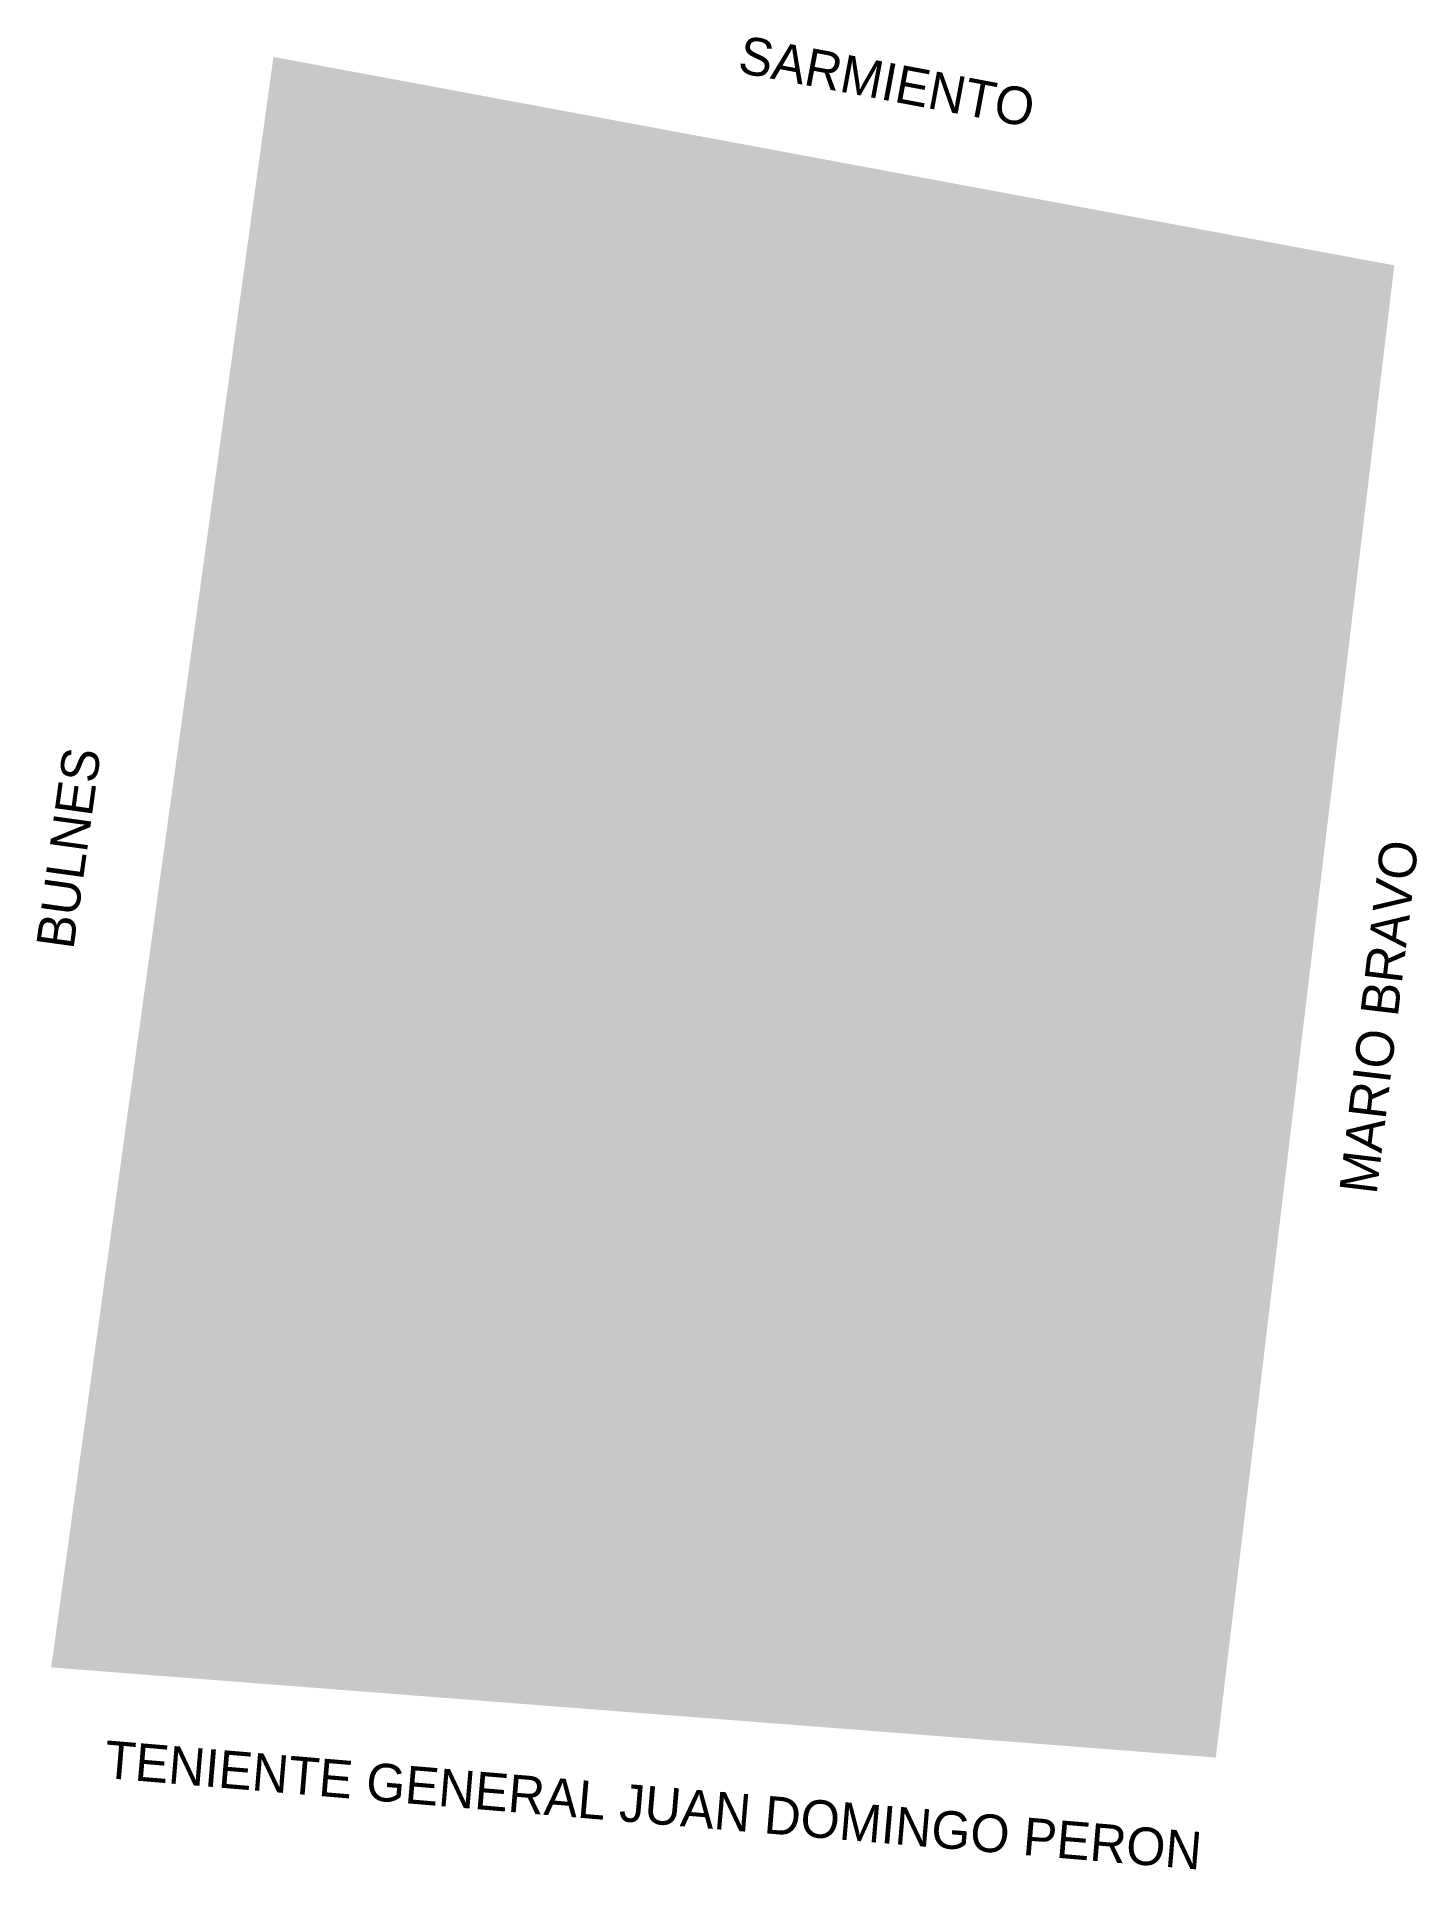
# Model space of a CAD drawing. Header units: metres. Extents: x 6369883 to 6370012, y 6170069 to 6170239.
import ezdxf
from ezdxf.enums import TextEntityAlignment as Align

# ---------------------------------------------------------------- set-up
doc = ezdxf.new("R2010")
doc.units = ezdxf.units.M
doc.header["$MEASUREMENT"] = 0
doc.layers.add('calles', color=7, linetype='Continuous', true_color=0x000000)
doc.layers.add('manzanas', color=7, linetype='Continuous')

msp = doc.modelspace()

# ---------------------------------------------------------------- hatches: boundary and pattern name
at = {"layer": 'manzanas'}
msp.add_hatch(color=256, dxfattribs=at).paths.add_polyline_path([(6369905.28, 6170237.48), (6370009.63, 6170218.08), (6369993.01, 6170079.2), (6369884.59, 6170087.59), (6369905.28, 6170237.48)], flags=0)

# ---------------------------------------------------------------- texts
at = {"layer": 'calles', "color": 7}
for s, rotation, p in [('SARMIENTO', -10.6397, (6369962.39, 6170235.21)), ('BULNES', 82.1252, (6369886.2, 6170163.85)), ('MARIO BRAVO', 83.2046, (6370008.19, 6170148.14)), ('TENIENTE GENERAL JUAN DOMINGO PERON', -4.7877, (6369940.64, 6170074.78))]:
    msp.add_text(s, height=3.5, rotation=rotation, dxfattribs=at).set_placement(p, align=Align.MIDDLE_CENTER)

doc.saveas('drawing.dxf')
